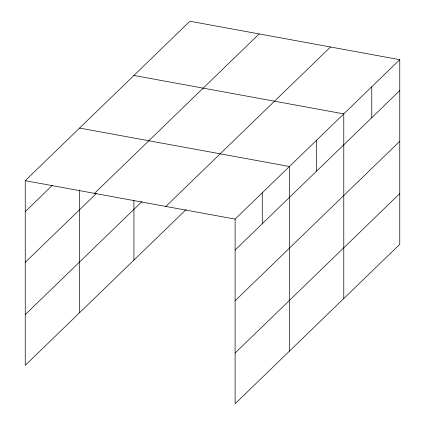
<?xml version="1.0" encoding="UTF-8"?>
<svg xmlns="http://www.w3.org/2000/svg" width="425" height="425" viewBox="0 0 425 425"><rect width="100%" height="100%" fill="white"/><g stroke="black" fill="none" stroke-linecap="round" stroke-linejoin="round"><path stroke-width="0.64" d="M186.102 209.562L25.24 365.33L25.24 180.689L189.895 21.25L399.76 59.67L399.76 244.311L235.105 403.75L235.105 219.114L399.76 59.67M25.24 211.607L52.408 185.3M94.493 193.37L259.149 33.931M25.24 262.337L96.257 193.566M25.24 314.601L141.977 201.562M165.851 206.433L330.507 46.994M235.105 250.028L399.76 90.583M235.105 300.757L399.76 141.312M235.105 353.021L399.76 193.582M133.912 75.459L343.777 113.879L343.777 298.52M79.576 128.074L289.441 166.494L289.441 351.135M25.24 180.689L235.105 219.114M371.769 86.774L371.769 117.693M316.609 140.186L316.609 171.105M262.273 192.801L262.273 223.72M133.912 200.106L133.912 260.1M79.576 189.954L79.576 312.715"/></g></svg>
